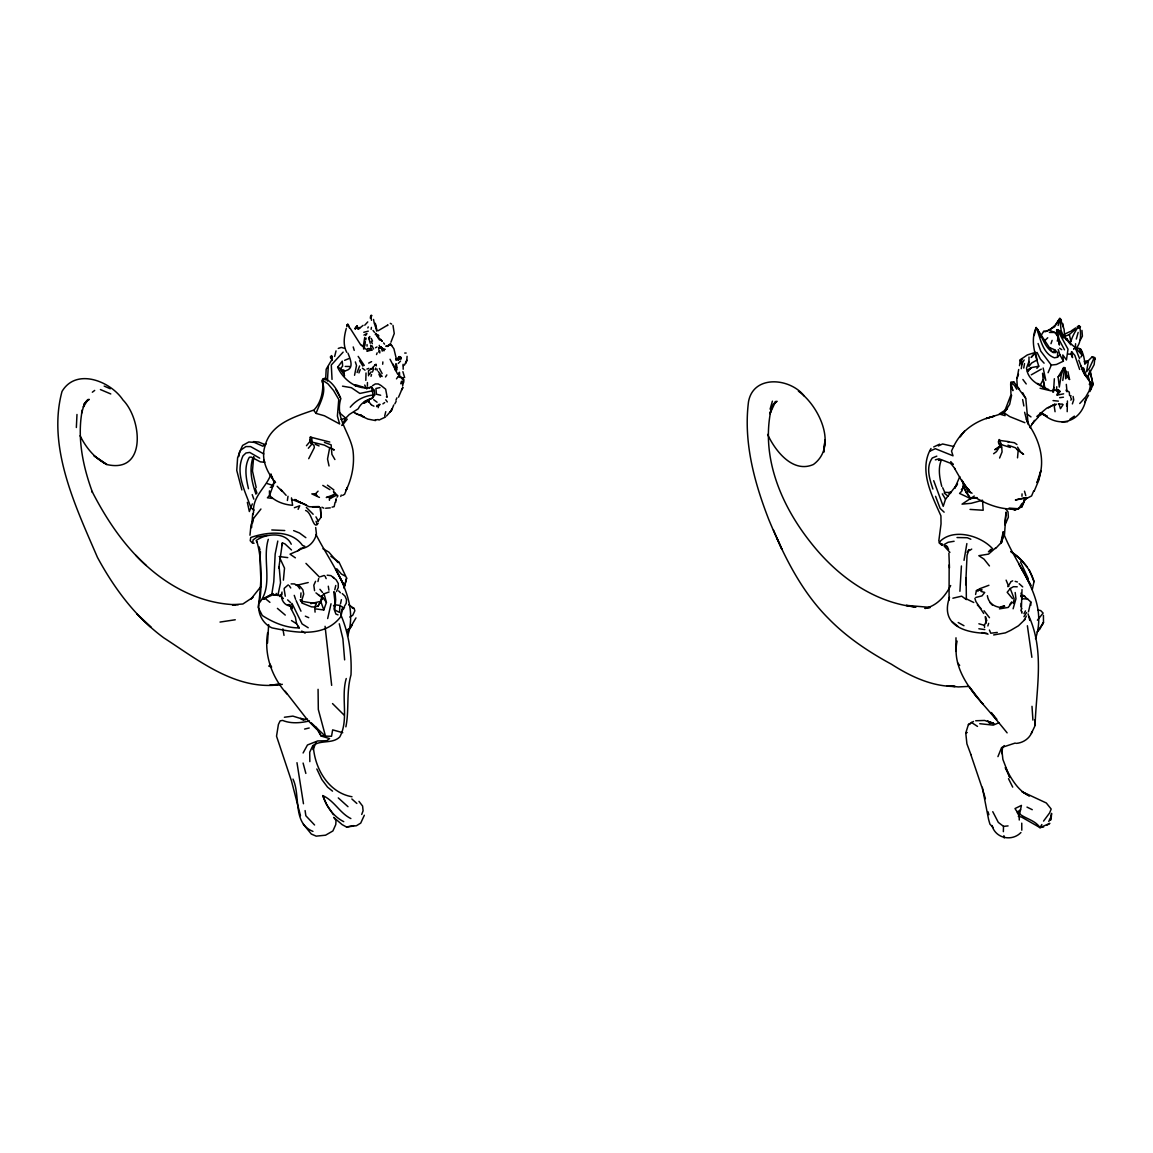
<?xml version="1.0" encoding="UTF-8"?>
<svg xmlns="http://www.w3.org/2000/svg" width="1153" height="1153" viewBox="0 0 1153 1153"><rect width="100%" height="100%" fill="white"/><g stroke="black" fill="none" stroke-linecap="round" stroke-linejoin="round"><path stroke-width="1.5" d="M296.494 584.701L300.227 586.56L302.85 589.803L303.715 594.054L301.726 600.54L302.345 603.206L311.454 606.867L314.697 607.011L318.069 606.074L322.552 598.018L318.069 606.074M367.403 386.154L367.432 382.522M1021.082 606.824L1021.111 603.307M1029.009 357.026L1028.894 366.467L1031.604 363.036L1037.023 359.995L1035.596 352.27L1031.128 357.473L1034.327 353.913M955.823 651.387L955.996 637.796M961.415 565.979L959.916 591.287M1038.075 343.522L1040.784 351.175L1051.305 365.069L1056.422 364.492L1063.383 361.177L1062.792 354.937L1066.453 359.967L1067.995 349.157L1058.195 331.372M260.448 551.638C259.079 568.89 263.172 586.502 258.949 603.495M309.84 761.614L309.71 752.188L312.823 745.631C320.966 739.577 332.381 744.189 339.76 736.983C349.186 719.659 340.668 697.406 346.246 678.526M291.464 497.88L292.617 505.273C284.33 504.769 275.365 501.569 269.543 495.401L269.427 490.875M369.493 339.011L369.551 336.892M370.372 318.343C370.286 317.262 370.79 313.947 371.943 315.72M949.049 600.18L949.164 564.884M1003.355 831.659L1003.514 826.37L998.311 822.392L992.762 811.669M331.17 358.684L330.277 356.897M403.579 382.695L403.247 378.27L398.275 376.454L403.247 378.27L402.959 379.351M1001.986 748.441L1001.813 753.658L1002.519 748.066L1004.148 745.573M1036.878 368.34L1038.767 366.193C1034.846 353.784 1030.292 340.077 1036.172 327.524C1040.554 338.016 1042.168 353.25 1054.375 357.79L1057.474 357.257L1057.618 352.587L1054.721 349.82L1049.922 347.716M332.237 360.457L331.761 356.392L332.468 356.796M375.316 334.586L375.647 333.275L377.06 334.889M1016.773 389.238L1014.28 385.16L1010.821 382.854L1010.936 382.047L1013.746 381.874L1013.718 382.681L1010.821 382.854L1012.896 390.636L1011.383 386.932M1021.976 496.237L1022.048 493.873M267.496 643.158L268.649 624.609M395.652 363.973L397.007 369.796M367.836 327.942L368.239 326.904M76.357 427.504L76.977 414.475M329.037 465.956L327.538 459.038L329.657 447.883L324.296 445.072L312.333 442.19L311.454 437.362L310.2 437.218M325.636 379.928L326.169 369.248L332.035 359.39M1022.005 589.601L1021.414 608.467M1053.496 392.121L1054.346 378.746M300.731 597.369L300.976 592.901M964.038 560.344L966.863 543.582M1075.576 343.738L1075.403 346.923L1077.089 349.028M238.801 456.588L238.988 453.288L242.606 445.433L248.846 441.974L254.337 442.406L262.942 446.225L265.925 443.775C259.829 457.193 266.588 472.096 275.538 482.588M327.423 381.066L328.288 366.294M1056.479 391.242L1056.753 386.745M334.658 356.436L336.027 350.887M965.695 584.787L967.05 555.242L968.996 549.621L967.108 552.359M966.156 577.61L966.358 599.574L961.645 596.173L952.868 598.205M258.849 604.878C257.796 614.347 263.259 624.032 272.036 627.895C295.254 632.536 324.252 638.373 340.884 616.524L342.888 607.444L339.89 605.426L334.774 604.777L333.534 605.786M267.683 632.579C263.778 654.803 271.978 677.56 287.011 694.005M1010.907 551.509C1021.673 558.556 1030.523 569.092 1034.025 581.645L1032.295 589.558M251.585 527.67L252.709 513.618M1021.789 830.189L1021.76 823.156M342.729 372.044L341.36 369.248M382.681 364.233L382.854 361.927M402.974 365.674L403.089 364.29M1051.219 817.765L1051.565 813.369L1050.542 820.215L1051.349 816.065M1011.613 395.191L1009.653 404.343L1004.148 412.904L986.19 418.539L994.102 416.233C977.038 419.894 961.155 430.3 953.646 446.485L951.499 451.025L953.012 455.81L935.314 448.69L929.952 451.126M329.412 500.301L329.542 496.77L326.299 497.491L334.529 494.464L334.774 492.735L333.404 491.236M283.393 580.161L284.517 568.126L279.819 557.994M363.051 325.377L358.338 329.326L357.084 326.025L356.464 326.688M365.371 341.648L364.795 345.929M1069.364 334.529L1063.988 336.734C1068.932 339.746 1070.82 345.626 1076.585 347.846C1080.894 342.455 1080.981 335.206 1080.087 328.663L1078.934 325.665C1076.369 329.672 1072.146 335.999 1070.95 341.692L1069.364 334.529L1075.028 329.643M1090.969 389.037L1091.17 382.926L1089.138 390.939L1085.823 396.791L1079.756 403.507M249.97 535.223L250.965 525.148L253.458 518.519L260.938 509.021M331.415 358.021L331.66 355.571M335.768 502.247L336.143 498.86L336.027 499.941M278.781 568.126L282.399 542.861L285.007 543.942L291.493 549.981M252.838 542.069L253.083 539.907L256.946 537.096L267.179 535.367M1004.753 523.275L1006.065 512.076L1004.522 534.444L1000.674 543.423L1001.986 541.723L1003.269 531.648L1000.674 543.423M949.51 597.355C939.868 625.214 964.657 632.925 986.737 633.285M310.33 437.146L309.71 440.388L310.95 441.541M957.091 641.111C951.859 665.238 967.799 687.303 983.077 704.368L969.514 687.058L977.023 697.45M938.787 541.045L941.035 523.923L940.92 515.852C931.855 495.401 918.393 470.165 930.99 448.488M371.136 329.412L371.41 327.394M942.102 543.755L940.79 544.418L942.448 545.21L939.609 543.366L939.825 541.78M369.58 349.748L371.064 349.82L370.646 345.194M986.103 623.211L985.253 616.653M287.385 500.517L288.005 496.266M282.024 592.037C280.179 597.513 282.816 603.956 288.509 605.714M1001.15 445.851L998.469 442.882L999.175 439.538L1001.51 444.669L1010.331 447.465M268.303 539.33C261.861 560.185 274.025 586.228 258.704 603.639L258.07 607.3L262.308 615.515C273.102 622.562 286.232 628.039 299.232 627.895L296.609 623.787L291.493 620.559M1067.188 411.664L1067.419 400.985M375.431 369.681L375.691 368.066M398.779 374.855L399.169 372.448M1061.437 320.433L1059.852 318.387L1058.137 325.477M82.339 409.791C76.905 437.52 82.829 466.115 92.442 492.245L92.067 491.452C106.062 518.691 123.313 544.85 146.2 565.474M331.041 603.783L327.668 618.541M1021.255 368.701L1022.106 363.483L1024.138 359.981M1013.357 603.423L1014.136 598.695L1010.23 588.534L1013.444 586.69L1017.234 586.791M403.636 380.937L402.599 386.068M1063.628 393.836L1057.128 395.09L1058.295 389.642L1050.801 390.809L1040.078 388.244M402.037 378.833L402.21 377.809M1023.734 368.066L1024.513 363.555M1034.169 335.523L1036.172 327.524L1051.622 350.973M378.732 352.069L379.078 350.137M1019.166 816.122L1021.428 805.399L1015.015 808.556C1020.261 818.529 1033.938 818.299 1039.977 827.595L1043.638 826.975M347.557 636.355C359.981 598.176 331.963 566.238 315.951 534.43M329.037 591.965L324.051 593.838L321.802 596.144L320.808 601.477L323.806 609.966L316.066 608.957M347.37 325.377C348.566 324.872 347.067 323.474 348.61 325.218M253.588 512.595C252.161 496.093 266.314 487.661 271.041 473.955M277.787 541.06L275.163 554.089L273.794 581.674L272.036 592.757L273.42 594.559L279.905 595.279L283.393 598.594M1062.792 380.461L1064.695 367.576L1066.741 375.244L1069.552 379.467L1067.937 371.727M252.521 523.087L253.458 518.519M395.695 359.923L399.514 356.738L401.273 358.309M1035.509 638.69C1049.057 598.911 1016.514 567.463 1003.6 533.306M258.704 603.639C261.327 583.332 262.538 561.468 256.946 541.708M278.017 594.732L280.525 582.827L279.156 567.06M340.51 603.783L341.389 599.675M386.327 346.073L388.042 346.289L390.564 343.983L391.689 345.54M1018.704 369.493L1016.845 379.51L1017.263 386.082M281.764 545.672L282.399 542.861M252.838 514.699L253.213 513.042M1081.745 351.795C1077.551 345.122 1084.281 350.916 1084.786 364.204L1092.266 356.724L1094.961 357.646L1094.125 364.651L1087.74 376.498L1088.634 379.496M346.779 326.703L347.399 324.497L347.745 325.261M334.774 589.803L335.768 585.479M1071.598 351.679L1072.521 357.589L1071.036 354.144L1071.598 351.679L1074.87 355.427L1079.64 369.436M371.151 349.907L371.309 348.739L372.246 350.152M365.688 339.919L366.106 338.117M384.684 416.017L385.765 411.664M253.646 456.847L252.464 471L256.197 487.56M354.547 375.273L356.508 365.487L355.355 361.912M346.26 328.547C344.127 336.244 342.758 344.978 346.75 352.314M292.242 606.435L291.493 609.461L295.37 617.172L296.609 623.787M317.94 581.53L318.689 578.503M344.084 588.261L346.621 578.071L339.141 562.376L330.911 556.279M997.936 756.627L1001.611 747.533L1015.274 743.036M366.02 372.995L365.818 380.375M344.632 585.854L346.621 578.071M402.094 383.963L402.743 381.47M355.283 329.181L357.084 326.025L357.387 328.504L359.923 327.538L357.387 328.504M379.135 404.184L378.17 407.701M1056.508 330.695L1057.805 329.599L1063.657 337.973M322.307 380.13L321.932 381.484C327.207 392.207 319.568 403.319 316.066 413.394L324.425 415.772L339.645 423.973L337.397 416.06L338.766 399.428L333.534 390.492L327.913 383.79L322.307 380.13L324.296 378.4C332.208 381.542 337.382 389.844 340.265 397.554M1057.272 341.115L1058.022 338.391M1052.617 391.991L1053.885 387.379M347.399 324.497L347.139 325.405L348.033 324.555M1076.297 339.068L1078.17 332.41M770.103 409.142L772.395 401.143M364.723 337.44L363.627 344.372L364.478 347.644L363.599 349.056M341.475 611.479L340.639 614.362C348.84 633.415 351.924 654.255 350.988 674.923C346.159 691.858 349.316 710.089 345.871 726.837M81.589 413.25L84.472 403.377L83.347 407.052L88.075 399.428L84.832 403.017L89.199 399.356L86.518 400.826M1023.187 504.092L1024.786 498.745L1021.889 506.888L1014.611 510.001L1009.106 508.098L1018.647 508.776L1021.933 503.573M987.862 625.964L988.654 623.341M400.74 383.747L401.503 381.239M371.007 376.325L371.54 374.566M402.671 387.581L398.534 397.18M393.721 405.02L391.703 410.108L386.529 416.002M970.898 754.566L966.906 743.829L965.767 732.991L968.462 724.401L973.478 721.461M1037.051 482.487L1040.856 470.611L1038.882 480.008L1034.14 491.293M959.815 476.607L954.742 488.252L957.509 483.856L945.532 499.206L943.226 506.34L933.714 480.671M1072.376 403.91L1073.731 399.832L1073.126 396.459M1037.051 482.574C1045.973 464.111 1040.712 443.213 1030.133 426.725M1050.988 343.695L1052.112 340.366M1007.808 586.646L1010.489 582.539M773.836 403.636L777.021 401.258L773.706 404.256L775.681 401.388L769.945 413.581L770.68 411.462C761.369 458.447 781.518 505.576 810.285 541.953C836.084 575.059 872.792 602.486 915.612 607.011M769.945 413.581L773.216 404.112M252.334 503.904L249.351 511.543L247.347 502.319M322.797 378.833C323.416 389.628 321.961 401.676 313.947 410.007C295.413 416.492 271.877 423.295 265.435 444.352M367.447 400.725L363.959 403.305L367.072 401.215M340.769 496.482L341.259 495.041M323.806 609.966L326.414 602.414L324.051 593.838M984.561 627.434L984.403 625.33L986.867 620.112M1028.447 611.811L1030.768 601.895L1023.316 595.308L1020.953 595.957L1021.558 597.47M376.527 354.562L377.161 352.818M357.084 372.52L359.635 365.962M1017.061 378.227L1018.488 374.336M977.931 591.316L978.566 589.543L981.996 589.788M361.711 814.465L363.094 810.79L362.59 806.048L358.972 801.364M308.716 458.678L314.322 447.667L314.077 445.649L311.209 442.838L312.333 442.19M341.879 610.038L342.888 607.444M1021.889 506.888L1024.08 501.238L1026.674 498.01M347.572 325.276L348.12 324.8M378.544 349.013L380.144 346.736L382.032 348.264L379.063 347.716M358.929 372.909L360.24 369.623M274.702 481.003L271.791 486.912L270.292 487.344M1012.493 598.609L1007.189 592.282L1010.23 588.534M395.955 400.163L396.906 397.843M355.974 617.893L349.993 628.111L347.341 629.826M1033.65 491.005L1031.589 495.934L1024.484 499.58L1026.516 497.808M364.334 815.257L360.716 823.112L356.479 825.707L346.505 827.004L342.138 824.626L333.678 817.362M1048.077 372.722L1051.305 365.069M1092.266 356.724L1093.736 358.77L1089.282 368.398L1086.501 371.785L1088.374 361.393L1087.683 360.687L1084.267 361.638M398.347 360.154L400.927 357.185M373.658 369.176L372.39 372.088M1005.041 524.932L1008.371 517.207L1008.025 511.918L1005.632 508.718M336.517 591.532L338.276 587.497L338.276 583.476L336.143 579.8L332.785 577.134M1057.964 390.435L1058.295 389.642L1060.083 391.472L1057.128 395.09M1048.769 821.527L1050.253 818.097M1086.054 398.952C1081.485 421.998 1059.175 429.089 1042.24 413.322M1013.112 608.784L1015.952 598.782L1015.188 592.512M1065.617 371.525L1065.689 378.789L1065.603 370.517L1064.767 367.778L1063.686 367.721L1061.135 375.446L1059.319 387.077L1058.137 376.916L1063.859 367.403L1063.152 368.729M315.576 581.314L313.818 585.205L314.567 590.667M312.953 749.594L316.196 742.388M298.108 509.309L299.737 505.778L294.361 507.724M1089.873 391.602L1093.058 384.698L1090.306 372.116M376.599 406.62L377.29 405.15M1032.079 731.535C1029.989 738.28 1023.23 742.849 1016.326 743.382M396.589 359.967L395.883 358.958L397.482 359.563L399.659 356.58M1028.937 361.494L1026.516 368.11C1027.799 380.115 1038.853 385.448 1048.682 389.527M379.236 348.177L380.807 347.039L382.032 348.264L380.807 347.039L379.236 348.177L380.807 347.039L379.654 347.341M352.357 624.883L347.745 631.786M400.826 358.338L398.707 359.304M999.608 458.015L1002.072 451.904L1001.741 447.306M319.439 497.419L311.829 493.888L315.576 493.743L318.069 491.164M1070.532 396.531L1070.993 395.652M394.83 403.853L396.142 401.374M1044.978 388.388L1043.148 379.611L1044.56 388.417L1040.424 384.785L1043.148 379.611L1042.543 373.255L1045.785 380.303L1043.148 368.009M323.431 380.058L324.296 378.4M1053.309 352.458L1054.721 349.82L1055.485 352.631L1052.948 352.458C1044.589 347.428 1042.341 336.604 1037.08 328.98M1034.457 420.369L1030.205 427.215M1011.959 602.5L1008.183 607.429L999.435 608.87M1080.159 340.294L1082.408 336.128L1081.946 330.378M368.614 338.578L369.738 336.503M341.764 425.486L345.756 418.15L349.244 414.547L358.223 408.782C360.831 403.118 366.625 399.731 372.448 398.131L374.682 394.96L374.307 390.42L371.439 387.033C357.401 391.112 343.133 379.553 337.642 367.231L342.254 361.12L342.628 366.077L341.057 368.052M390.925 342.239L394.254 333.548L393 325.405M382.248 351.146L381.312 347.255L379.409 348.206M303.095 752.981L307.462 744.982L317.695 740.947L326.789 740.73L329.542 738.569L321.183 736.046L316.066 727.154M1039.53 629.639L1043.494 622.433L1043.422 615.327M1041.865 625.402L1043.494 622.433L1037.801 631.095M1024.167 620.098L1026.386 616.077M975.856 597.441L981.996 595.885L984.734 592.44L980.987 591.417L981.549 590.077L978.566 589.543L976.404 590.682L975.582 594.487M1023.936 613.641L1025.493 610.903M371.064 371.929L369.594 374.307M344.387 606.435L346.246 603.206L346.505 599.603L345.006 596.144L342.254 593.55M330.997 357.502L330.695 356.263M1084.67 401.878L1088.576 395.234M404.415 365.17L406.822 360.37L407.067 356.349M401.503 390.118L402.959 387.711M1020.909 610.153L1021.846 608.611M1018.301 816.367L1021.587 817.088L1039.977 827.595L1041.851 824.51M1041.39 335.047L1043.609 331.401L1048.005 330.882M343.133 609.606L344.502 607.372M950.677 585.537C945.345 596.115 936.885 605.829 924.85 608.438L930.01 607.674M372.779 367.533L373.255 366.769M374.941 364.997L374.048 366.222M337.022 497.202L337.901 495.833L334.903 493.095M1023.936 616.668L1026.574 612.574M998.354 441.685L999.593 439.783M357.531 326.919L356.825 328L356.954 326.256M365.674 335.437L366.928 333.548L363.916 335.076M385.506 376.959L386.846 374.927M1031.373 733.452L1035.308 725.122L1034.846 719.645L1035.091 725.352C1036.23 688.86 1044.733 651.445 1029.009 616.451M329.542 498.932L332.9 495.401M355.225 328.144L356.09 326.919M1037.123 632.031L1038.896 629.524M1029.802 369.392L1030.998 367.706L1038.767 366.193M396.473 378.861L397.511 377.42M317.969 521.487L321.053 517.221L320.433 508.084L321.053 517.221M1080.837 357.127L1082.249 355.182L1078.92 348.408L1075.216 347.788L1073.717 348.883L1075.216 347.788L1082.249 355.182M999.435 447.076L996.48 451.645L993.612 453.734M1010.028 604.172L1011.743 601.924M376.382 365.861L375.964 364.29L374.682 365.27M355.038 328.648L356.061 327.322M963.144 432.822L959.945 436.886L964.441 431.179M1001.986 541.723L995.601 548.525M1031.69 424.419L1038.32 417.069M318.185 523.203L316.945 524.788C312.852 527.339 311.469 511.99 305.588 510.462M284.272 588.289L288.25 584.845M379.741 347.255L379.279 345.323M260.737 586.776L250.965 599.027L252.954 597.297L242.865 603.999L232.387 604.72L235.313 604.749M342.758 424.722L347.255 419.159M1028.418 370.906L1030.998 367.706L1027.799 369.825L1028.418 370.906L1027.467 371.295M999.449 446.24L1000.818 444.539M253.833 456.948L252.709 458.317C249.034 470.323 252.031 482.747 255.952 494.176M1037.412 620.213L1043.119 613.093L1040.712 610.586L1037.83 609.995M1063.066 404.617L1060.457 408.681L1059.002 403.867M306.467 445.721L310.2 441.253L310.95 443.127M400.538 361.062L398.275 363.44M308.341 448.243L311.454 444.568L311.584 442.622L309.955 440.1L311.324 439.884M1059.362 319.021L1054.519 326.861L1045.555 331.675L1043.609 331.401M343.133 352.112L331.286 364.997L332.035 379.409M1058.137 376.916L1060.14 374.653M399.659 357.401L400.48 357.877L399.125 356.565M367.764 321.932L364.752 325.204M1043.551 821.095L1049.605 812.937L1051.19 809.046L1046.304 802.978L1022.005 791.664L1029.442 795.945C1017.551 790.641 1011.325 778.419 1005.286 767.595L1009.841 777.526L1002.879 759.395L1002.043 751.554M1057.474 357.257L1059.838 354.692L1058.252 349.546M1059.521 319.554L1060.356 318.66L1060.846 320.087M370.848 315.836L371.482 320.318M1025.003 619.464L1018.445 625.791L1010.705 630.345L1005.387 632.882L993.655 634.943M350.238 407.196C356.291 399.803 365.155 395.364 374.682 394.96M988.409 551.84L990.917 549.304M279.401 596.505L281.894 594.026M387.365 325.535L387.984 324.93L378.141 330.738M1044.214 341.187L1047.731 337.771M961.357 489.593L963.202 487.791M1067.246 338.91L1066.222 339.847L1065.17 337.699M1056.364 404.184L1054.217 406.115L1055.067 411.722M373.096 367.735L368.499 370.689L368.556 375.777M995.515 548.006L988.568 554.103L978.839 555.688L984.013 559.119L989.447 565.921M1041.303 369.147L1031.272 374.84M1070.777 400.091L1071.656 399.342L1070.676 397.511M388.402 345.078L390.031 344.127M369.176 350.31L366.913 351.233M295.37 557.836L290.008 554.161L297.604 550.918L301.048 548.165M92.326 392.222L94.69 390.42M1050.455 329.326L1055.355 325.031L1059.852 318.387M1048.264 407.96L1054.966 404.04M380.115 348.235L381.384 347.947M382.911 403.881L384.67 402.584M1019.699 360.183L1027.309 354.951L1033.794 352.89M999.954 445.98L994.765 449.742L997.604 448.214M999.19 722.643L993.252 725.122L979.747 723.709M1069.97 419.202L1074.409 416.132M1077.233 326.818L1078.934 325.665L1080.476 326.861L1077.868 326.775M969.529 550.558L971.72 549.073M970.033 509.41L983.178 510.26L982.529 500.229L971.186 503.299L962.034 504.149L974.271 496.021M1017.436 811.957L1020.65 809.766M1070.95 331.127L1075.763 327.884M1037.671 417.011L1041.346 414.532M372.448 385.736L375.316 383.935L378.299 383.935L381.052 385.52L385.664 389.195L387.163 397.266L386.414 396.834M1036.821 416.492L1046.765 408.148L1054.491 404.458M385.491 417.04L379.02 420.052M999.464 413.826L1007.463 408.666L1004.695 411.102L1010.979 394.816L1010.648 383.704M349.806 617.057L352.732 615.298L354.85 610.759L354.115 608.453L348.739 604.792M1020.938 832.524C1011.988 841.82 995.515 838.49 992.012 825.562M377.175 406.187L380.173 404.458M342.628 495.401L344.632 494.248L347.37 487.344L346.001 490.443C352.025 478.178 354.706 464.155 352.991 450.549C350.065 432.721 334.586 417.674 340.884 398.491L335.653 389.411M297.604 550.918L304.089 547.329M979.603 589.284L976.404 590.682M269.917 602.342L265.68 598.883L263.316 598.955L272.295 594.054L275.221 595.323M375.489 347.759L377.002 346.952M1010.705 581.833L1012.651 580.824M1046.938 825.188L1049.85 823.357L1039.977 827.595M263.316 598.666L272.295 594.054M368.672 363.094L371.583 361.638M398.419 359.621L395.868 359.188M938.355 445.966L942.577 443.977L953.646 446.485M933.714 446.946L939.594 444.179M1064.118 334.341L1069.955 331.646M369.032 388.143L371.439 387.033L373.197 395.248L372.448 398.131L364.334 401.792L367.706 400.437L371.194 404.602M331.012 357.113L331.718 357.084M263.316 598.955L273.42 594.559M390.276 323.344L391.645 324.079M936.798 456.141L932.301 457.986C925.571 467.268 929.664 479.216 932.921 489.045M344.632 360.327L348.869 358.597M989.894 550.947L991.883 550.125M1089.196 384.194L1091.055 383.459L1084.022 373.63L1078.761 360.212M371.482 369.219L370.992 368.499M330.911 498.139L336.402 495.257L333.649 492.389M979.964 588.635L988.914 585.277M319.064 506.571L312.578 506.715L319.554 507.003M366.885 369.046L368.845 368.369M320.563 576.702L324.18 575.477M338.276 348.437L341.259 347.428L344.502 348.292M1014.611 510.001L1017.724 508.949M400.048 377.521L400.927 377.218L399.01 375.056M951.239 491.927L948.501 492.807M965.767 732.991L967.252 732.501M963.13 481.94L963.216 486.393L966.128 492.417L968.909 491.509L972.065 493.225M1058.05 329.945L1056.768 329.744L1057.546 330.032M371.05 369.003L373.111 368.355M1077.666 328.317L1079.064 327.87M935.357 459.86L938.96 458.779L952.983 464.198L950.749 461.618M341.072 419.447L345.756 418.15L339.386 412.673M301.726 548.554C309.22 547.488 314.639 541.247 316.441 534.142L315.691 527.526M363.786 332.295L368.268 331.156M309.465 720.928C300.847 723.003 290.96 723.897 282.644 720.423L280.15 720.856L278.406 724.459L276.533 736.19L291.493 780.985L300.472 815.69M1004.148 412.904L999.464 414.071L1005.099 415.656L1004.148 412.904L1009.74 416.608L1024.887 422.704M296.235 585.421L308.211 582.539M332.035 507.147L334.154 506.643L335.148 502.175M310.82 603.653L321.197 601.232M304.594 729.071L309.206 727.99M379.928 387.61L375.936 388.475L376.44 394.24L380.677 395.248M330.291 507.868L325.679 508.228M938.542 460.451L941.439 459.831C937.807 468.262 939.58 477.846 941.785 486.422M977.139 497.577L970.509 498.572L963.216 486.393L962.034 490.818L959.57 493.441L970.509 498.572L975.553 497.534M1004.479 606.233L1000.934 606.939L1004.652 606.291L1001.683 606.579M346.505 827.004L353.611 825.634M284.387 717.252L292.876 716.114L305.199 719.904M220.036 622.072L235.255 619.766M324.67 378.905L325.679 378.76M282.341 684.32C237.143 691.714 199.383 660.856 163.784 637.84C135.42 616.941 114.046 588.102 97.428 557.331C75.781 507.003 46.913 447.278 62.017 391.429C76.184 367.519 110.486 381.081 122.996 400.005C141.92 419.173 146.935 473.912 106.797 464.515C94.733 458.317 86.014 447.753 80.105 435.733M1059.636 397.699L1063.455 397.223M997.273 632.435L990.758 633.213L989.418 630.042M369.421 350.454L370.401 350.339L367.303 350.613M339.141 562.376L337.901 562.52L328.792 552.071L322.97 548.785M954.107 541.261L948.155 542.27L943.86 544.706L947.334 546.637L944.163 546.061L949.913 552.373M375.273 419.879L378.285 419.562M1003.514 826.37L1008.068 825.908M280.208 684.176L269.917 685.141L280.02 684.233M975.712 720.755L984.547 720.452L993.555 723.277M374.307 390.42L359.851 393.447L351.362 387.682L342.513 386.169M1053.035 400.595L1058.368 401.129M968.909 686.395L958.258 686.929L947.161 685.776L955.16 686.467C931.984 686.626 910.582 676.465 891.456 664.243C868.627 651.82 846.835 637.321 828.618 618.642C801.018 591.1 783.752 555.559 768.95 519.974C754.365 482.66 743.325 442.06 748.513 401.705C753.5 374.307 790.439 377.953 804.362 396.156M1018.647 508.776C1003.542 510.462 989.043 505.547 976.101 497.952M929.563 607.343L906.215 605.368L915.799 607.155M957.019 537.543L967.237 537.73L970.826 539.229M301.351 719.414L307.462 719.198M1061.956 421.897L1067.592 421.739M406.159 353.034L404.717 353.049M1000.213 440.518L1008.918 441.657M254.078 543.222L252.593 543.222L250.215 540.699L250.72 537.529C267.02 531.764 291.132 529.357 302.475 545.383L304.839 546.32M291.118 583.908L294.361 583.908L297.488 585.551L299.852 588.794M1021.889 598.753L1027.755 598.998M1049.374 332.439L1054.764 332.453L1057.488 335.883M284.762 530.539L271.791 529.962M968.462 724.401L969.889 724.415M1067.937 354.101L1071.036 354.144M345.251 366.438L349.863 366.51M367.562 348.566L369.666 348.61M1058.31 404.04L1062.504 404.112M942.693 487.719L944.739 492.288L951.052 492.677M346.217 370.545C354.49 368.254 350.123 358.698 347.975 353.207M1025.291 596.461L1020.981 596.058M253.458 441.613L258.704 442.046L264.556 444.424M327.164 575.188L330.911 575.621L333.779 577.855M375.561 420.586L367.893 419.087L354.245 412.745M238.239 604.792C198.46 604.287 162.631 583.793 135.852 555.314M279.156 556.539L287.76 557.62M311.454 437.362L329.787 442.046M272.54 498.427L267.424 497.779L269.543 495.401L274.284 482.444L270.768 474.575M1002.202 607.458C994.996 607.545 988.294 603.25 987.372 595.669M1007.362 441.685L1014.381 442.723L1016.96 444.539M978.854 628.76L984.821 629.581M991.349 722.989L988.827 722.628L993.872 723.623L987.53 721.173L993.367 723.594M315.951 507.219L308.961 506.643L300.227 502.463M385.837 346.159L387.552 346.433M367.331 388.402L355.484 384.727M999.478 444.309L1001.51 444.669M328.043 496.77L330.666 497.274L329.542 496.77M301.106 601.189L316.441 603.711L314.697 607.011L315.072 612.128M342.009 370.329L345.496 371.05M1057.431 390.853L1060.083 391.472M952.983 464.198L950.98 463.693L955.16 468.911M981.866 632.55L988.035 634.179M363.685 345.871L361.192 345.194L364.478 347.644M1015.173 581.357L1017.422 581.962M342.758 732.674L332.655 729.863L331.531 736.263L321.183 736.046L317.176 728.797M978.883 623.787L984.403 625.33M324.425 442.406L331.156 444.856L331.905 454.368L334.903 459.543M352.112 607.876L354.115 608.453M267.309 483.597L273.535 485.615M1093.736 358.77L1095.35 359.26M1007.967 445.188L1015.404 447.753L1018.185 450.492L1017.522 457.842M344.286 370.43L343.263 369.998M382.565 348.48L385.232 349.345M100.426 389.555L110.774 393.951M351.982 796.752C328.475 792.615 314.697 768.417 313.328 746.207M295.009 499.552L301.971 503.328L291.493 499.292M338.016 614.866L335.898 614.073L334.024 608.957L335.033 602.63L333.779 591.676L335.148 592.901L335.653 599.819L334.774 609.966L339.515 612.416L339.89 605.426M1078.92 348.408L1080.606 349.071M293.626 530.611L299.477 532.989L305.848 537.673M1049.071 330.133L1054.764 332.453M300.284 502.377L306.467 504.913M366.957 349.532L363.382 347.975M315.201 444.28L319.064 445.937M1037.268 383.401L1040.424 384.785M104.174 386.096L110.284 388.763M355.528 413.322L358.41 414.576M268.678 665.987L271.503 667.241M1039.847 413.062L1047.299 416.392L1042.038 413.149M337.642 367.231L339.89 368.239L343.263 373.212M305.343 616.163L308.716 617.677M330.666 448.315L334.284 449.973L329.672 447.523M965.623 598.508L973.766 602.5M299.809 502.276L301.971 503.328M301.726 600.54L300.111 599.747L302.345 603.206M1026.992 807.1L1032.266 809.694M312.953 831.385C292.141 823.242 300.875 795.743 292.992 779.111M321.932 507.219L323.806 508.156M259.699 458.173L249.711 452.423L245.978 452.999L242.98 455.867C234.895 473.652 245.373 491.308 250.965 507.868L254.078 510.102M366.582 400.797L369.075 402.368M371.324 404.818L373.932 406.187M287.63 604.777L290.758 606.435M345.006 575.981L341.389 574.035L336.777 568.775M977.499 726.404L971.359 722.398M958.201 622.519L963.966 625.719M375.777 334.312L380.216 339.602M263.806 453.936L250.59 446.586L245.848 446.586L240.732 450.117L237.619 457.669L236.754 470.424L241.856 489.939M294.894 499.523L298.728 501.742M343.753 821.671C333.275 816.367 326.4 806.639 322.797 795.599C334.327 800.73 339.731 813.067 350.872 818.572M322.797 485.399L329.917 489.65M400.005 358.396L401.129 359.059M1027.251 414.158L1030.984 416.925M301.726 631.066L305.098 633.156M318.444 595.063L321.557 597.009M308.211 627.751L302.1 623.932L291.997 603.423L290.498 605.858L291.493 609.461L291.378 607.372M1059.679 348.264L1061.769 349.662M367.706 400.437L369.205 401.431M1019.151 583.692L1022.725 586.906M365.025 370.185L362.402 368.196M327.423 485.182L333.909 489.939M354.475 385.145L355.657 386.024M315.951 592.901L319.554 595.568M1017.177 449.612L1023.59 454.354L1020.65 452.077L1017.58 447.119M300.847 718.261L303.47 720.207M373.687 399.716L377.06 402.224M1010.893 551.61L1020.088 558.874L1026.847 566.627M382.81 349.791L384.093 350.8L381.34 347.529M944.148 493.052L948.198 496.294M1011.959 552.345L1020.088 558.874M952.075 621.64L957.797 626.223M332.525 791.145L327.538 787.11L321.802 779.471L316.816 768.965M798.409 391.184C818.76 405.438 838.39 446.052 813.413 464.486C792.904 473.58 775.22 450.953 767.624 434.436M277.412 608.38L285.267 615.082M347.99 806.696L338.276 797.905M351.867 798.986L356.853 803.454M287.63 599.891L290.628 602.63M944.134 512.177L940.156 508.444L935.559 496.338M380.663 339.804L382.248 341.288M306.338 507.435L313.155 514.252M314.567 824.986L305.848 815.762L305.098 810.573M961.674 479.85L968.909 491.509L965.234 486.278L969.024 489.852M311.209 722.801L325.55 736.407L318.314 709.484L318.069 689.321M992.603 548.742C980.482 535.223 952.191 527.57 939.046 542.472L939.609 543.366M380.144 346.736L382.623 349.114M977.355 604.965L980.915 608.467M376.7 335.249L378.487 338.55M332.525 703.575L343.882 714.889M1000.227 445.289L1001.755 446.816M1085.031 361.797L1085.852 362.618M401.849 378.141L403.665 379.971L402.527 377.607M317.061 729.647L307.707 720.207L285.137 691.195M305.963 563.385L319.439 577.062M990.124 602.803L992.402 605.152M277.152 486.263L282.139 491.452M993.209 827.609L989.908 824.107L988.568 819.365L982.284 787.196M338.636 590.884L340.394 592.757M1044.099 363.166L1040.395 359.116L1037.066 352.458M1059.29 330.493L1070.806 344.805M280.77 489.362L286.131 495.329M1059.03 330.565L1061.135 332.929M397.727 374.321L390.045 359.26M989.476 617.705L983.999 610.686M1016.096 385.405L1025.795 398.318L1028.173 424.463M377.752 334.586L378.905 335.927M1013.746 381.874L1019.483 389.224M374.509 332.338L373.01 330.493M380.533 339.256L381.902 340.856M965.234 486.278L970.595 492.562L962.078 481.435L954.54 468.363M391.4 345.151L393.922 348.811L396.128 357.978M981.246 702.249C990.211 712.468 998.743 722.412 1007.117 732.861M358.165 356.392L364.262 365.443M966.661 487.878L970.595 492.562M288.999 604.417L292.185 608.207M996.884 719.313L991.205 712.54L996.163 719.515M297.604 625.949L299.232 627.895M957.552 662.831L959.671 665.411M319.929 589.298L322.552 592.541M999.002 443.401L1000.703 447.494M384.497 344.142L383.603 342.902M341.302 370.012L344.171 373.658L343.378 370.906M315.951 516.861L318.185 520.897M364.708 385.044L366.755 388.921M313.818 410.511L316.066 413.394M1066.338 375.359L1069.552 379.467M378.213 371.453L382.047 376.512L378.948 374.235L380.274 377.146M315.576 493.743L316.945 495.545M1022.884 379.481L1026.228 383.949M385.751 399.803L387.322 401.936M321.802 596.144L326.414 602.414M966.128 492.417L970.509 498.572M402.959 378.977L403.665 379.971M983.711 613.468L975.856 601.491L974.89 598.321M334.211 817.895L336.027 820.518L335.768 824.554L332.9 830.953L325.55 835.204L316.196 836.141L311.324 834.051L303.354 824.265M362.907 366.135L359.52 360.716M382.119 373.514L379.409 368.484M289.259 585.695L290.758 588.001M300.976 611.191L296.119 600.612M1083.517 372.102L1086.097 376.152M276.158 593.406L277.484 595.524M392.986 364.045L396.358 370.689M1018.704 563.918L1030.955 585.58L1023.749 571.83M1021.327 568.155L1026.689 576.932M942.289 493.859L945.532 499.206M360.586 344.675L350.022 328.057M1017.191 812.476L1019.209 815.92L1019.252 820.014M269.802 663.897L271.546 666.924M1064.493 349.849L1059.247 339.948L1057.373 332.237M1020.463 561.799L1028.245 578.633M1059.838 354.692L1063.383 361.177M380.216 347.082L380.634 347.846M335.523 569.063L343.508 584.196L337.267 572.234M371.987 345.77L373.586 349.013M291.248 544.23C285.613 531.576 265.55 533.392 256.197 540.555L256.946 542.429M333.404 814.681L326.789 804.823L322.797 795.599M1022.769 392.798L1025.536 398.275M263.691 460.047L264.815 462.281L260.319 461.849L251.34 457.092L249.351 457.237C243.787 466.634 246.151 478.639 248.471 488.713M1008.5 778.664L1012.709 787.124M270.955 474.762L272.54 477.976M348.278 325.405L348.883 326.674M370.661 316.066L371.165 317.104M1039.53 334.111L1040.972 337.166M375.273 323.258L377.031 330.608M371.28 338.42L372.52 341.072M1024.628 412.284L1026.372 419.13L1030.623 428.325M371.28 341.36L372.347 343.709M947.334 546.637L948.616 549.505M776.791 537.874L781.763 548.929L773.447 530.005M325.045 576.125L326.169 578.647M374.927 323.907L376.685 331.07M1060.529 319.28L1064.075 329.254L1064.68 335.768L1062.619 334.471L1061.091 330.392L1060.054 319.943M343.45 373.068L344.603 375.792M1037.325 328.85L1038.968 332.799M1006.108 580.146L1008.76 586.502M1034.025 581.645L1029.153 569.712M1075.216 347.788L1079.583 358.583M1021.241 610.96L1021.63 611.955M970.74 754.321L981.751 786.836M1086.357 375.892L1083.388 367.893L1084.829 374.783M252.219 494.608L253.833 499.148M373.543 319.453L374.394 323.964M378.861 338.233L379.481 340.005M316.066 521.257L317.061 524.139M294.246 595.352L295.615 599.315M255.332 488.497L256.946 493.167M370.214 343.277L368.845 338.261M1081.197 366.236L1082.653 370.762M1021.616 364.766L1020.261 360.5L1021.918 358.569L1021.356 363.526L1020.261 360.5L1019.497 365.66M396.992 367.706L396.358 363.93M1026.372 419.13L1027.409 422.531M982.342 788.508L985.397 798.712M988.006 811.77L988.885 814.681M353.207 346.938L354.23 350.382M285.267 596.216L284.142 589.082M1057.171 333.721L1057.863 336.114M1024.498 491.192L1025.766 495.588M375.705 365.4L376.08 364.463M303.095 763.055L305.848 773.418M259.194 546.897L260.03 550.053M404.66 377.579L402.873 371.67M1028.101 613.886L1029.788 620.429M348.999 326.285L349.417 327.956M1093.058 384.698L1089.945 370.243L1088.23 376.224L1089.326 380.85M985.628 616.855L986.074 618.685M339.27 623.787L342.888 638.704L344.632 659.876M395.407 368.556L395.883 370.517M394.657 367.331L395.306 370.185M1069.566 395.58L1069.278 392.092L1066.136 390.06L1066.338 391.026M1027.381 625.748L1031.877 657.311M1022.653 399.558L1023.85 405.957M303.47 803.742L296.984 762.695M1062.763 323.517L1063.397 327.048M1021.01 593.089L1022.077 599.214M282.889 628.904L284.013 635.389M1058.454 338.852L1059.448 345.035L1056.58 331.242M328.288 586.2L328.908 590.163M1003.903 835.666L1004.22 837.943M331.66 685.358L325.074 626.31M377.031 368.974L377.204 370.459M949.467 567.896L948.89 553.166M1031.993 706.313L1032.915 720.092M1066.309 384.367L1067.015 391.804M1021.731 611.349L1021.904 613.18M395.32 366.913L395.465 369.709M375.431 324.627L375.532 327.005M1090.147 381.816L1090.291 385.751M379.755 350.973L379.813 352.933M390.564 343.983L390.593 344.877M1030.768 601.895L1030.825 605.282M367.043 344.56L367.072 346.145M399.529 372.39L399.543 375.013M403.175 366.395L403.175 369.248M1066.64 403.622L1066.64 406.202M825.058 439.697L823.689 452.135L825.058 439.697M406.822 360.37L405.654 363.109L406.822 360.37M368.456 399.716L369.205 399.716L368.456 399.716M392.351 408.652L390.045 412.111L392.351 408.652M1019.67 498.961L1015.375 499.984L1026.876 497.62L1019.67 498.961M364.06 417.127L360.14 414.633L364.06 417.127M104.044 462.641L94.07 455.882L106.797 464.515L104.044 462.641M150.942 627.246L136.976 614.001L150.942 627.246M348.076 325.261L347.875 324.512L348.076 325.261"/></g></svg>
